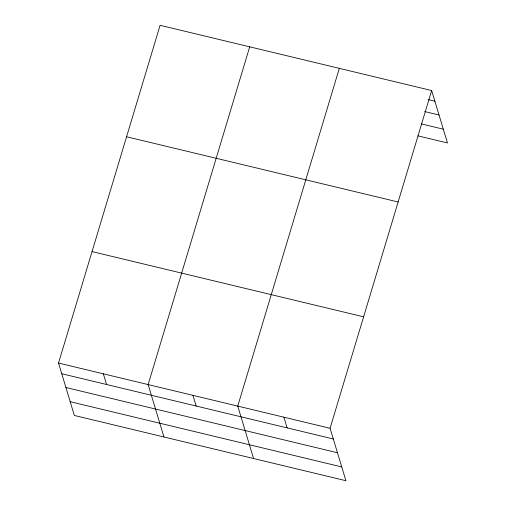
<?xml version="1.0" encoding="UTF-8"?>
<svg xmlns="http://www.w3.org/2000/svg" width="506" height="506" viewBox="0 0 506 506"><rect width="100%" height="100%" fill="white"/><g stroke="black" fill="none" stroke-linecap="round" stroke-linejoin="round"><path stroke-width="0.76" d="M431.65 90.536L330.083 428.285L345.908 480.7L74.35 415.464L58.525 363.049L160.092 25.3L431.65 90.536L447.475 142.951L417.956 135.861M249.705 46.824L148.138 384.573L163.963 436.994M339.317 68.354L237.75 406.103L253.576 458.518M428.063 99.587L434.875 101.225M424.654 111.541L439.031 114.995M421.371 123.907L443.319 129.182M126.576 136.759L398.133 201.989M92.041 251.59L363.599 316.826M58.525 363.049L330.083 428.285M61.751 373.738L333.309 438.974M65.913 387.507L337.464 452.743M70.195 401.694L341.746 466.93M283.917 417.191L287.142 427.88M192.944 395.338L196.17 406.027M103.332 373.814L106.557 384.503"/></g></svg>
